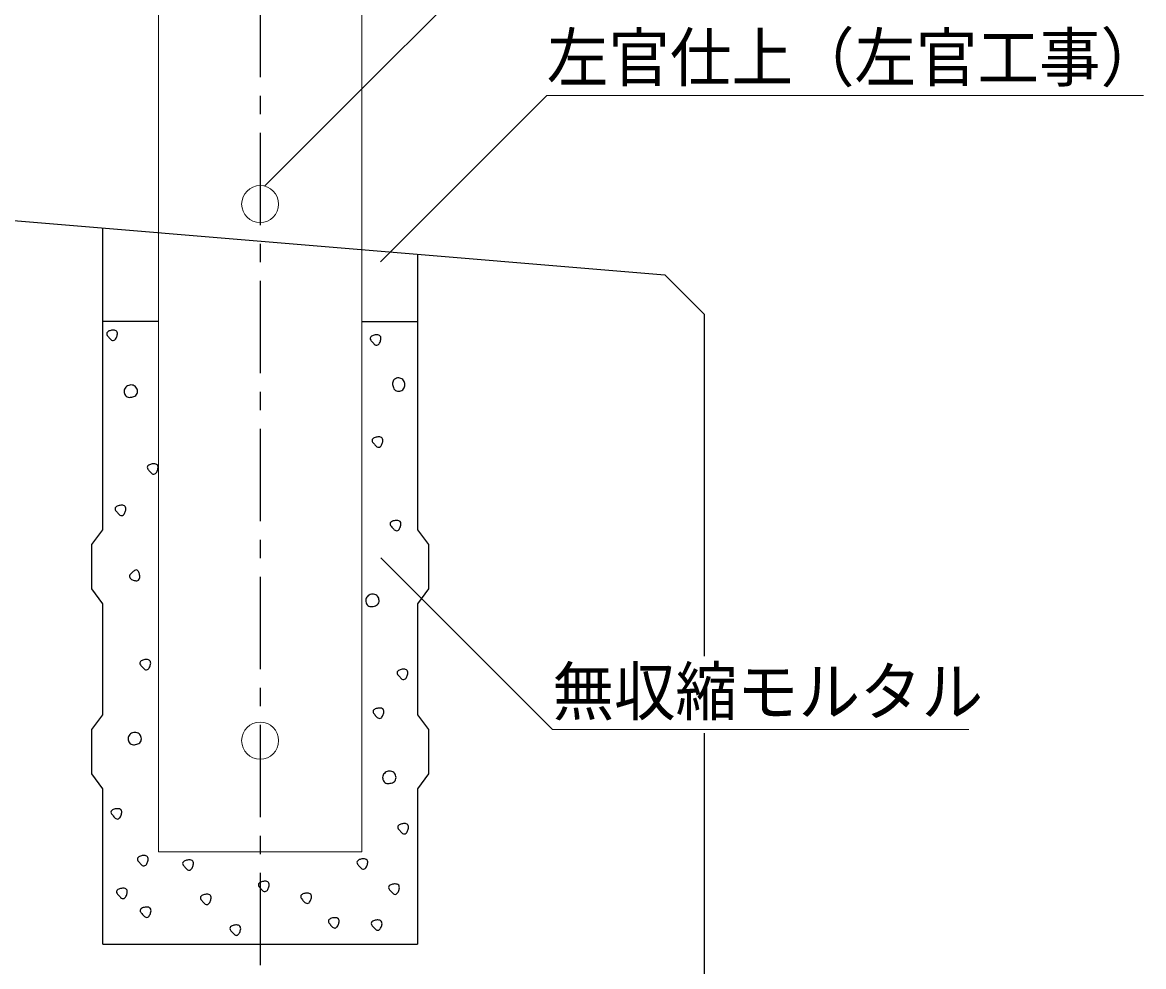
# Model space of a CAD drawing. Units: millimetres, scale not verified. Extents: x -1050 to 1050, y -742 to 742.
# Drawn here: x -644.2 to -341.2, y -430.3 to -175.2 of the extents above; entities that cross this region are included whole.
import ezdxf
from ezdxf.enums import TextEntityAlignment as Align

# ---------------------------------------------------------------- set-up
doc = ezdxf.new("R2010")
doc.units = ezdxf.units.MM
doc.header["$LTSCALE"] = 5
doc.linetypes.add('CHAIN1', pattern=[8, 5, -1, 1, -1])
doc.layers.add('0-0_通り芯', color=7, linetype='CHAIN1')
doc.layers.add('0-1_躯体', color=134, linetype='Continuous')
doc.layers.add('0-9_文字', color=3, linetype='Continuous', lineweight=20)
doc.layers.add('0-A_支柱', color=6, linetype='Continuous', lineweight=20)
doc.styles.add('ＭＳ ゴシック', font='')
doc.styles.get('ＭＳ ゴシック').set_extended_font_data('MS Gothic')

msp = doc.modelspace()

# ---------------------------------------------------------------- linework, layer by layer
at = {"layer": '0-0_通り芯'}
msp.add_line((-580, 515), (-580, -449.293), dxfattribs=at)
at = {"layer": '0-1_躯体'}
for p, q in [((-689.393, -225.177), (-470.607, -243.409)), ((-622.5, -312.291), (-622.5, -230.751)), ((-537.5, -237.835), (-537.5, -312.291)), ((-470.607, -243.409), (-460, -254.016)), ((-460, -254.016), (-460, -346.5)), ((-607.5, -256.012), (-622.5, -256.012)), ((-552.5, -256.012), (-537.5, -256.012)), ((-537.5, -312.291), (-534.5, -316.291)), ((-534.5, -316.291), (-534.5, -328.291)), ((-622.5, -332.291), (-625.5, -328.291)), ((-534.5, -328.291), (-537.5, -332.291)), ((-622.5, -362.291), (-622.5, -332.291)), ((-625.5, -366.291), (-622.5, -362.291)), ((-534.5, -366.291), (-534.5, -378.291)), ((-460, -367.266), (-460, -469.293)), ((-534.5, -378.291), (-537.5, -382.291)), ((-622.5, -424.293), (-622.5, -382.291)), ((-537.5, -382.291), (-537.5, -424.293)), ((-622.5, -424.293), (-537.5, -424.293))]:
    msp.add_line(p, q, dxfattribs=at)
for points in [[(-625.5, -328.291), (-625.5, -316.291), (-622.5, -312.291)], [(-537.5, -332.291), (-537.5, -362.291), (-534.5, -366.291)], [(-622.5, -382.291), (-625.5, -378.291), (-625.5, -366.291)]]:
    msp.add_lwpolyline(points, dxfattribs=at)
for centre, radius, start, end in [((-620.61, -259.299), 0.866, 163.34919, 228.71651), ((-620.251, -259.93), 1.478, 104.99014, 143.50184), ((-605.649, -247.022), 20.208, 219.7689, 222.58857), ((-619.712, -261.219), 2.869, 88.86928, 108.72751), ((-619.851, -260.16), 1.009, 279.78105, 336.12288), ((-619.604, -259.61), 1.261, 47.27352, 92.3519), ((-621.787, -259.034), 3.244, 331.78677, 349.33417), ((-619.712, -259.323), 1.156, 344.35765, 33.54429), ((-549.393, -260.564), 0.866, 163.34919, 228.71651), ((-549.034, -261.195), 1.478, 104.99014, 143.50184), ((-548.495, -262.485), 2.869, 88.86928, 108.72751), ((-548.387, -260.875), 1.261, 47.27352, 92.3519), ((-548.495, -260.588), 1.156, 344.35765, 33.54429), ((-619.632, -260.053), 1.103, 215.78732, 267.3659), ((-534.431, -248.287), 20.208, 219.7689, 222.58857), ((-548.415, -261.318), 1.103, 215.78732, 267.3659), ((-548.634, -261.425), 1.009, 279.78105, 336.12288), ((-550.57, -260.299), 3.244, 331.78677, 349.33417), ((-541.491, -272.764), 2.718, 172.2435, 198.1117), ((-542.917, -272.653), 1.292, 114.10505, 168.57166), ((-542.584, -273.144), 1.879, 79.86368, 117.28794), ((-542.61, -272.925), 1.67, 35.55617, 77.65267), ((-542.86, -273.124), 1.989, 0.63794, 36.01965), ((-614.889, -274.891), 1.879, 169.86368, 207.28794), ((-615.107, -274.918), 1.67, 125.55617, 167.65267), ((-614.908, -275.168), 1.989, 90.63794, 126.01965), ((-614.865, -274.989), 1.812, 53.2449, 92.06053), ((-614.875, -274.854), 1.712, 9.1764, 50.26348), ((-614.716, -274.918), 1.567, 327.5914, 12.4169), ((-542.279, -273.225), 1.835, 192.0549, 230.38535), ((-542.61, -273.317), 1.567, 237.5914, 282.4169), ((-542.546, -273.157), 1.712, 279.1764, 320.26348), ((-542.681, -273.167), 1.812, 323.2449, 2.06053), ((-615.379, -275.225), 1.292, 204.10505, 258.57166), ((-615.268, -273.799), 2.718, 262.2435, 288.1117), ((-614.807, -274.587), 1.835, 282.0549, 320.38535), ((-548.53, -288.798), 1.478, 104.99014, 143.50184), ((-547.991, -290.088), 2.869, 88.86928, 108.72751), ((-547.883, -288.479), 1.261, 47.27352, 92.3519), ((-547.991, -288.192), 1.156, 344.35765, 33.54429), ((-548.889, -288.167), 0.866, 163.34919, 228.71651), ((-533.928, -275.891), 20.208, 219.7689, 222.58857), ((-547.911, -288.921), 1.103, 215.78732, 267.3659), ((-548.13, -289.028), 1.009, 279.78105, 336.12288), ((-550.066, -287.903), 3.244, 331.78677, 349.33417), ((-609.645, -295.426), 0.866, 163.34919, 228.71651), ((-609.286, -296.057), 1.478, 104.99014, 143.50184), ((-594.683, -283.15), 20.208, 219.7689, 222.58857), ((-608.747, -297.347), 2.869, 88.86928, 108.72751), ((-608.667, -296.18), 1.103, 215.78732, 267.3659), ((-608.886, -296.287), 1.009, 279.78105, 336.12288), ((-608.639, -295.738), 1.261, 47.27352, 92.3519), ((-610.822, -295.162), 3.244, 331.78677, 349.33417), ((-608.747, -295.451), 1.156, 344.35765, 33.54429), ((-617.982, -307.264), 1.478, 104.99014, 143.50184), ((-617.443, -308.554), 2.869, 88.86928, 108.72751), ((-617.334, -306.945), 1.261, 47.27352, 92.3519), ((-617.443, -306.658), 1.156, 344.35765, 33.54429), ((-618.341, -306.633), 0.866, 163.34919, 228.71651), ((-603.379, -294.357), 20.208, 219.7689, 222.58857), ((-617.362, -307.387), 1.103, 215.78732, 267.3659), ((-617.581, -307.494), 1.009, 279.78105, 336.12288), ((-619.518, -306.369), 3.244, 331.78677, 349.33417), ((-543.996, -310.719), 0.866, 163.34919, 228.71651), ((-543.637, -311.35), 1.478, 104.99014, 143.50184), ((-529.034, -298.442), 20.208, 219.7689, 222.58857), ((-543.098, -312.639), 2.869, 88.86928, 108.72751), ((-543.237, -311.58), 1.009, 279.78105, 336.12288), ((-542.99, -311.03), 1.261, 47.27352, 92.3519), ((-545.173, -310.454), 3.244, 331.78677, 349.33417), ((-543.098, -310.743), 1.156, 344.35765, 33.54429), ((-543.018, -311.473), 1.103, 215.78732, 267.3659), ((-614.234, -325.011), 1.103, 125.78732, 177.3659), ((-601.203, -338.995), 20.208, 129.7689, 132.58857), ((-613.48, -324.033), 0.866, 73.34919, 138.71651), ((-614.111, -324.392), 1.478, 14.99014, 53.50184), ((-615.401, -324.931), 2.869, 358.86928, 18.72751), ((-614.341, -324.792), 1.009, 189.78105, 246.12288), ((-613.215, -322.856), 3.244, 241.78677, 259.33417), ((-613.504, -324.931), 1.156, 254.35765, 303.54429), ((-613.791, -325.039), 1.261, 317.27352, 2.3519), ((-549.81, -331.452), 1.67, 125.55617, 167.65267), ((-549.611, -331.703), 1.989, 90.63794, 126.01965), ((-549.568, -331.524), 1.812, 53.2449, 92.06053), ((-549.578, -331.389), 1.712, 9.1764, 50.26348), ((-549.592, -331.426), 1.879, 169.86368, 207.28794), ((-550.082, -331.76), 1.292, 204.10505, 258.57166), ((-549.971, -330.334), 2.718, 262.2435, 288.1117), ((-549.51, -331.122), 1.835, 282.0549, 320.38535), ((-549.419, -331.452), 1.567, 327.5914, 12.4169), ((-611.641, -348.305), 0.866, 163.34919, 228.71651), ((-611.282, -348.936), 1.478, 104.99014, 143.50184), ((-610.743, -350.225), 2.869, 88.86928, 108.72751), ((-610.635, -348.616), 1.261, 47.27352, 92.3519), ((-610.743, -348.329), 1.156, 344.35765, 33.54429), ((-596.68, -336.028), 20.208, 219.7689, 222.58857), ((-610.663, -349.059), 1.103, 215.78732, 267.3659), ((-610.882, -349.166), 1.009, 279.78105, 336.12288), ((-612.818, -348.04), 3.244, 331.78677, 349.33417), ((-542.12, -350.924), 0.866, 163.34919, 228.71651), ((-541.761, -351.555), 1.478, 104.99014, 143.50184), ((-541.222, -352.844), 2.869, 88.86928, 108.72751), ((-541.114, -351.235), 1.261, 47.27352, 92.3519), ((-543.297, -350.659), 3.244, 331.78677, 349.33417), ((-541.222, -350.948), 1.156, 344.35765, 33.54429), ((-527.158, -338.647), 20.208, 219.7689, 222.58857), ((-541.142, -351.678), 1.103, 215.78732, 267.3659), ((-541.361, -351.784), 1.009, 279.78105, 336.12288), ((-547.726, -363.345), 2.869, 88.86928, 108.72751), ((-547.618, -361.736), 1.261, 47.27352, 92.3519), ((-548.624, -361.424), 0.866, 163.34919, 228.71651), ((-548.265, -362.056), 1.478, 104.99014, 143.50184), ((-533.663, -349.148), 20.208, 219.7689, 222.58857), ((-547.646, -362.179), 1.103, 215.78732, 267.3659), ((-547.865, -362.285), 1.009, 279.78105, 336.12288), ((-549.801, -361.16), 3.244, 331.78677, 349.33417), ((-547.726, -361.449), 1.156, 344.35765, 33.54429), ((-613.831, -368.771), 1.879, 169.86368, 207.28794), ((-614.049, -368.797), 1.67, 125.55617, 167.65267), ((-614.321, -369.104), 1.292, 204.10505, 258.57166), ((-613.85, -369.047), 1.989, 90.63794, 126.01965), ((-613.807, -368.868), 1.812, 53.2449, 92.06053), ((-613.749, -368.466), 1.835, 282.0549, 320.38535), ((-613.817, -368.733), 1.712, 9.1764, 50.26348), ((-613.658, -368.797), 1.567, 327.5914, 12.4169), ((-614.211, -367.678), 2.718, 262.2435, 288.1117), ((-545.234, -379.281), 1.67, 125.55617, 167.65267), ((-545.036, -379.531), 1.989, 90.63794, 126.01965), ((-544.993, -379.352), 1.812, 53.2449, 92.06053), ((-545.003, -379.217), 1.712, 9.1764, 50.26348), ((-545.016, -379.254), 1.879, 169.86368, 207.28794), ((-545.506, -379.588), 1.292, 204.10505, 258.57166), ((-545.396, -378.162), 2.718, 262.2435, 288.1117), ((-544.934, -378.95), 1.835, 282.0549, 320.38535), ((-544.843, -379.281), 1.567, 327.5914, 12.4169), ((-619.084, -389.252), 1.478, 104.99014, 143.50184), ((-618.545, -390.542), 2.869, 88.86928, 108.72751), ((-618.437, -388.933), 1.261, 47.27352, 92.3519), ((-619.443, -388.621), 0.866, 163.34919, 228.71651), ((-604.481, -376.345), 20.208, 219.7689, 222.58857), ((-618.465, -389.375), 1.103, 215.78732, 267.3659), ((-618.684, -389.482), 1.009, 279.78105, 336.12288), ((-620.62, -388.357), 3.244, 331.78677, 349.33417), ((-618.545, -388.646), 1.156, 344.35765, 33.54429), ((-541.947, -392.649), 0.866, 163.34919, 228.71651), ((-541.588, -393.281), 1.478, 104.99014, 143.50184), ((-526.986, -380.373), 20.208, 219.7689, 222.58857), ((-541.049, -394.57), 2.869, 88.86928, 108.72751), ((-540.941, -392.961), 1.261, 47.27352, 92.3519), ((-543.124, -392.385), 3.244, 331.78677, 349.33417), ((-541.049, -392.674), 1.156, 344.35765, 33.54429), ((-540.969, -393.404), 1.103, 215.78732, 267.3659), ((-541.188, -393.51), 1.009, 279.78105, 336.12288), ((-612.308, -401.27), 0.866, 163.34919, 228.71651), ((-611.949, -401.901), 1.478, 104.99014, 143.50184), ((-597.346, -388.993), 20.208, 219.7689, 222.58857), ((-611.41, -403.19), 2.869, 88.86928, 108.72751), ((-611.33, -402.024), 1.103, 215.78732, 267.3659), ((-611.549, -402.131), 1.009, 279.78105, 336.12288), ((-611.302, -401.581), 1.261, 47.27352, 92.3519), ((-613.485, -401.005), 3.244, 331.78677, 349.33417), ((-611.41, -401.294), 1.156, 344.35765, 33.54429), ((-600.077, -402.469), 0.866, 163.34919, 228.71651), ((-599.718, -403.1), 1.478, 104.99014, 143.50184), ((-599.179, -404.389), 2.869, 88.86928, 108.72751), ((-599.071, -402.78), 1.261, 47.27352, 92.3519), ((-601.254, -402.204), 3.244, 331.78677, 349.33417), ((-599.179, -402.493), 1.156, 344.35765, 33.54429), ((-552.971, -402.164), 0.866, 163.34919, 228.71651), ((-552.612, -402.795), 1.478, 104.99014, 143.50184), ((-538.009, -389.888), 20.208, 219.7689, 222.58857), ((-552.073, -404.085), 2.869, 88.86928, 108.72751), ((-551.965, -402.476), 1.261, 47.27352, 92.3519), ((-554.148, -401.9), 3.244, 331.78677, 349.33417), ((-552.073, -402.189), 1.156, 344.35765, 33.54429), ((-585.115, -390.192), 20.208, 219.7689, 222.58857), ((-599.099, -403.223), 1.103, 215.78732, 267.3659), ((-599.318, -403.33), 1.009, 279.78105, 336.12288), ((-551.993, -402.918), 1.103, 215.78732, 267.3659), ((-552.212, -403.025), 1.009, 279.78105, 336.12288), ((-579.598, -408.224), 0.866, 163.34919, 228.71651), ((-579.239, -408.855), 1.478, 104.99014, 143.50184), ((-564.636, -395.948), 20.208, 219.7689, 222.58857), ((-578.7, -410.145), 2.869, 88.86928, 108.72751), ((-578.592, -408.536), 1.261, 47.27352, 92.3519), ((-580.775, -407.96), 3.244, 331.78677, 349.33417), ((-578.7, -408.249), 1.156, 344.35765, 33.54429), ((-544.427, -408.966), 0.866, 163.34919, 228.71651), ((-544.068, -409.597), 1.478, 104.99014, 143.50184), ((-543.529, -410.887), 2.869, 88.86928, 108.72751), ((-543.421, -409.278), 1.261, 47.27352, 92.3519), ((-543.529, -408.99), 1.156, 344.35765, 33.54429), ((-617.948, -410.128), 0.866, 163.34919, 228.71651), ((-617.589, -410.759), 1.478, 104.99014, 143.50184), ((-602.986, -397.851), 20.208, 219.7689, 222.58857), ((-617.05, -412.048), 2.869, 88.86928, 108.72751), ((-616.97, -410.882), 1.103, 215.78732, 267.3659), ((-617.189, -410.989), 1.009, 279.78105, 336.12288), ((-616.942, -410.439), 1.261, 47.27352, 92.3519), ((-619.125, -409.863), 3.244, 331.78677, 349.33417), ((-617.05, -410.152), 1.156, 344.35765, 33.54429), ((-595.299, -411.752), 0.866, 163.34919, 228.71651), ((-594.941, -412.384), 1.478, 104.99014, 143.50184), ((-594.402, -413.673), 2.869, 88.86928, 108.72751), ((-594.293, -412.064), 1.261, 47.27352, 92.3519), ((-594.402, -411.777), 1.156, 344.35765, 33.54429), ((-578.62, -408.978), 1.103, 215.78732, 267.3659), ((-578.839, -409.085), 1.009, 279.78105, 336.12288), ((-568.172, -411.426), 0.866, 163.34919, 228.71651), ((-567.813, -412.057), 1.478, 104.99014, 143.50184), ((-553.211, -399.149), 20.208, 219.7689, 222.58857), ((-567.274, -413.346), 2.869, 88.86928, 108.72751), ((-567.166, -411.737), 1.261, 47.27352, 92.3519), ((-569.349, -411.161), 3.244, 331.78677, 349.33417), ((-567.274, -411.45), 1.156, 344.35765, 33.54429), ((-529.466, -396.689), 20.208, 219.7689, 222.58857), ((-543.449, -409.72), 1.103, 215.78732, 267.3659), ((-543.668, -409.827), 1.009, 279.78105, 336.12288), ((-545.604, -408.702), 3.244, 331.78677, 349.33417), ((-611.55, -415.202), 0.866, 163.34919, 228.71651), ((-611.192, -415.834), 1.478, 104.99014, 143.50184), ((-610.653, -417.123), 2.869, 88.86928, 108.72751), ((-610.544, -415.514), 1.261, 47.27352, 92.3519), ((-610.652, -415.227), 1.156, 344.35765, 33.54429), ((-580.338, -399.476), 20.208, 219.7689, 222.58857), ((-594.321, -412.507), 1.103, 215.78732, 267.3659), ((-594.54, -412.613), 1.009, 279.78105, 336.12288), ((-596.476, -411.488), 3.244, 331.78677, 349.33417), ((-567.194, -412.18), 1.103, 215.78732, 267.3659), ((-567.413, -412.286), 1.009, 279.78105, 336.12288), ((-596.589, -402.926), 20.208, 219.7689, 222.58857), ((-610.572, -415.956), 1.103, 215.78732, 267.3659), ((-610.791, -416.063), 1.009, 279.78105, 336.12288), ((-612.727, -414.938), 3.244, 331.78677, 349.33417), ((-560.702, -418.081), 0.866, 163.34919, 228.71651), ((-560.343, -418.712), 1.478, 104.99014, 143.50184), ((-559.804, -420.002), 2.869, 88.86928, 108.72751), ((-559.696, -418.393), 1.261, 47.27352, 92.3519), ((-559.804, -418.106), 1.156, 344.35765, 33.54429), ((-548.755, -419.323), 1.478, 104.99014, 143.50184), ((-548.217, -420.612), 2.869, 88.86928, 108.72751), ((-548.108, -419.003), 1.261, 47.27352, 92.3519), ((-548.216, -418.716), 1.156, 344.35765, 33.54429), ((-587.312, -420.045), 0.866, 163.34919, 228.71651), ((-586.953, -420.676), 1.478, 104.99014, 143.50184), ((-572.35, -407.769), 20.208, 219.7689, 222.58857), ((-586.414, -421.966), 2.869, 88.86928, 108.72751), ((-586.306, -420.357), 1.261, 47.27352, 92.3519), ((-588.489, -419.781), 3.244, 331.78677, 349.33417), ((-586.414, -420.069), 1.156, 344.35765, 33.54429), ((-545.74, -405.805), 20.208, 219.7689, 222.58857), ((-559.724, -418.835), 1.103, 215.78732, 267.3659), ((-559.943, -418.942), 1.009, 279.78105, 336.12288), ((-561.879, -417.817), 3.244, 331.78677, 349.33417), ((-549.114, -418.691), 0.866, 163.34919, 228.71651), ((-534.153, -406.415), 20.208, 219.7689, 222.58857), ((-548.136, -419.446), 1.103, 215.78732, 267.3659), ((-548.355, -419.552), 1.009, 279.78105, 336.12288), ((-550.291, -418.427), 3.244, 331.78677, 349.33417), ((-586.334, -420.799), 1.103, 215.78732, 267.3659), ((-586.553, -420.906), 1.009, 279.78105, 336.12288)]:
    msp.add_arc(centre, radius, start, end, dxfattribs=at)
at = {"layer": '0-9_文字'}
for points in [[(-578.799, -219.445), (-502.5, -143.158), (-455, -143.158)], [(-547.5, -239.941), (-502.5, -194.941), (-341.25, -194.941)], [(-547.397, -319.886), (-501.001, -366.282), (-388.501, -366.282)]]:
    msp.add_lwpolyline(points, dxfattribs=at)
at = {"layer": '0-A_支柱'}
msp.add_line((-552.5, -167.066), (-552.5, -399.293), dxfattribs=at)
msp.add_lwpolyline([(-607.5, -167.066), (-607.5, -399.293), (-552.5, -399.293)], dxfattribs=at)
for centre in [(-580, -224.293), (-580, -369.293)]:
    msp.add_circle(centre, 5, dxfattribs=at)

# ---------------------------------------------------------------- texts
at = {"layer": '0-9_文字', "style": 'ＭＳ ゴシック', "width": 0.95}
for s, p in [('左官仕上（左官工事）', (-502.5, -194.941)), ('無収縮モルタル', (-501.001, -366.282))]:
    msp.add_text(s, height=12.83, dxfattribs=at).set_placement(p, align=Align.BOTTOM_LEFT)

doc.saveas('drawing.dxf')
